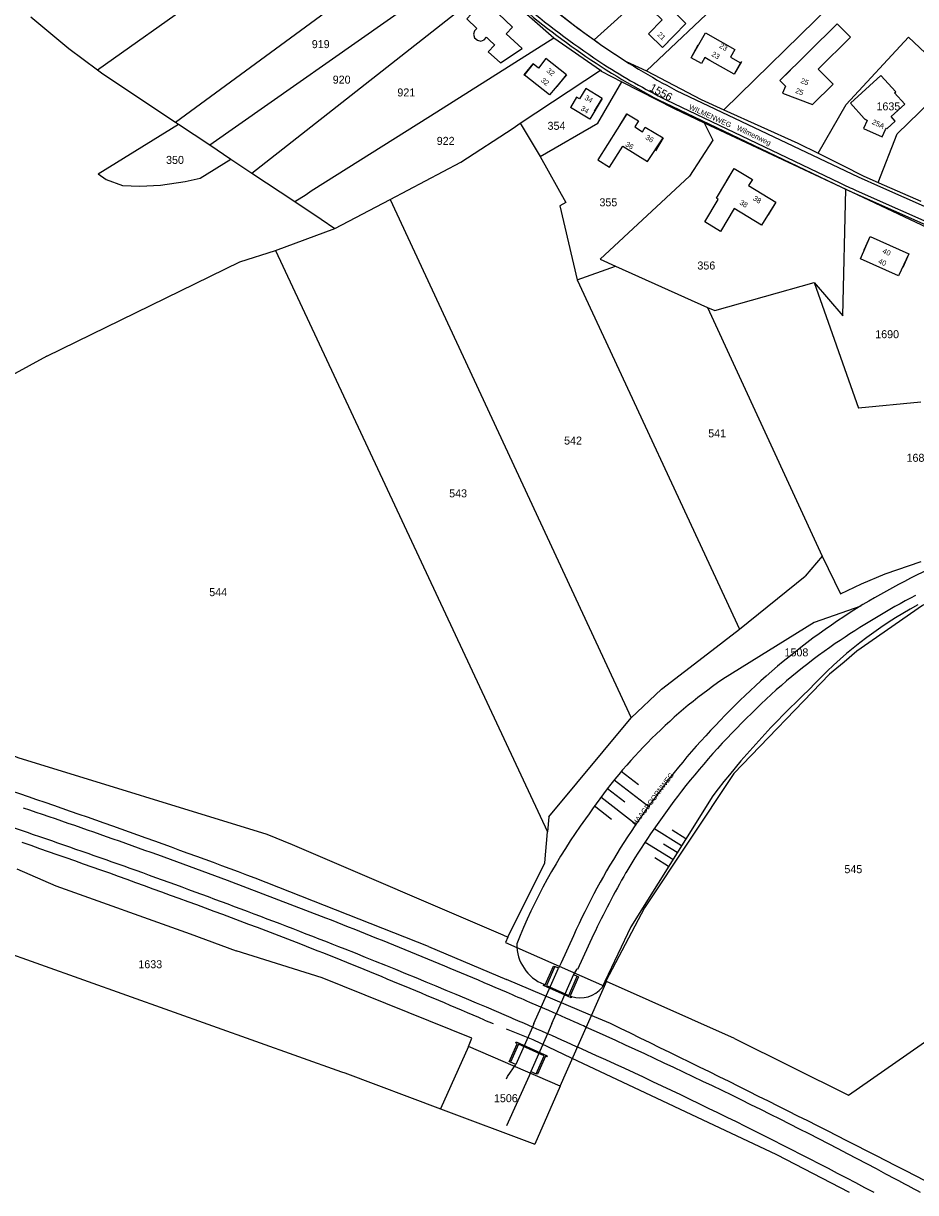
# Model space of a CAD drawing. Extents: x 191865 to 199936, y 328943 to 333393.
# Drawn here: x 193837.1 to 194138, y 328943 to 329337.5 of the extents above; entities that cross this region are included whole.
import ezdxf

# ---------------------------------------------------------------- set-up
doc = ezdxf.new("R2010")
doc.units = 0
for name, color, linetype in [('burgelijke gemeente grens', 7, 'Continuous'), ('hoofdgebouw', 7, 'Continuous'), ('huisnummer', 7, 'Continuous'), ('Level 14', 7, 'Continuous'), ('Level 2', 7, 'Continuous'), ('Level 30', 7, 'Continuous'), ('Level 38', 7, 'Continuous'), ('Level 39', 7, 'Continuous'), ('Level 40', 7, 'Continuous'), ('Level 8', 7, 'Continuous'), ('perceelgrens', 7, 'Continuous'), ('perceelnummer', 7, 'Continuous'), ('straatnaam', 7, 'Continuous')]:
    doc.layers.add(name, color=color, linetype=linetype)

msp = doc.modelspace()

# ---------------------------------------------------------------- linework, layer by layer
at = {"layer": 'burgelijke gemeente grens'}
for p, q in [((193774.19, 329044.42), (193944.38, 328983.78)), ((194020.26, 328983.74), (194033.02, 329012.65)), ((194033.02, 329012.65), (194033.72, 329014.24)), ((194076.89, 328995.03), (194033.72, 329014.24)), ((194076.89, 328995.03), (194115.35, 328975.83)), ((194018.14, 328978.94), (194020.26, 328983.74)), ((194018.14, 328978.94), (194009.51, 328959.38)), ((193977.73, 328971.27), (194009.51, 328959.38))]:
    msp.add_line(p, q, dxfattribs=at)
for points in [[(194115.35, 328975.83), (194192.54, 329029.77), (194199.81, 329034.3)], [(193944.38, 328983.78), (193945.42, 328983.42), (193977.73, 328971.27)]]:
    msp.add_lwpolyline(points, dxfattribs=at)
at = {"layer": 'hoofdgebouw'}
for p, q in [((194049.87, 329348.02), (194060.51, 329337.47)), ((194060.51, 329337.47), (194052.61, 329329.4)), ((194078.89, 329324.24), (194076.75, 329320.31)), ((194122.68, 329265.61), (194135.69, 329259.74))]:
    msp.add_line(p, q, dxfattribs=at)
for points in [[(194052.61, 329329.4), (194047.93, 329334.01), (194052.51, 329338.65), (194046.48, 329344.56), (194049.87, 329348.02)], [(193986.6, 329339.09), (193989.94, 329335.77), (193989.17, 329335.01), (193988.86, 329333.84), (193989.26, 329332.68), (193990.19, 329331.84), (193991.33, 329331.55), (193992.45, 329332), (193993.22, 329332.83), (193994.09, 329332.05), (193996.05, 329330.1), (193995.98, 329330.16), (193993.86, 329327.85), (193997.95, 329324.23), (194005.28, 329329.04), (193999.87, 329333.93), (194002.06, 329336.25), (193992.47, 329345.31), (193986.6, 329339.09)], [(194115.98, 329332.84), (194111.5, 329337.37), (194092.23, 329318.19)], [(194062.22, 329325.93), (194067.08, 329334.34), (194076.98, 329328.73), (194075.53, 329326.11), (194078.89, 329324.24)], [(194110.11, 329316.97), (194105.11, 329322.01), (194115.98, 329332.84)], [(194020.18, 329320.1), (194014.5, 329313.41), (194005.93, 329320.11), (194008.99, 329323.85)], [(194020.18, 329320.1), (194013.31, 329325.62), (194010.75, 329322.44), (194008.99, 329323.85)], [(194076.75, 329320.31), (194068.56, 329325), (194066.91, 329325.95), (194065.73, 329323.94), (194062.22, 329325.93)], [(194134.33, 329310.27), (194130.87, 329314.08), (194131.28, 329314.45), (194126.29, 329319.92), (194115.99, 329310.53), (194120.62, 329305.46), (194120.95, 329305.09), (194121.07, 329305.19), (194121.61, 329304.69), (194120.42, 329302.08), (194126.64, 329299.26), (194127.78, 329301.74), (194128.18, 329302.13), (194128.32, 329302.03), (194131.1, 329304.51), (194129.67, 329306.11), (194134.33, 329310.27)], [(194032.3, 329312.17), (194026.78, 329315.51), (194024.66, 329312.02), (194023.64, 329312.64), (194021.53, 329309.17)], [(194092.23, 329318.19), (194094.12, 329316.32), (194093.13, 329313.97), (194103.23, 329310.13), (194110.11, 329316.97)], [(194032.3, 329312.17), (194028.15, 329305.22), (194021.53, 329309.17)], [(194040.61, 329306.97), (194030.76, 329291.49), (194034.75, 329289.03), (194039.18, 329296.05), (194047.6, 329290.86), (194052.79, 329298.84)], [(194040.61, 329306.97), (194044.52, 329304.62), (194043.27, 329302.54), (194045.85, 329300.96), (194046.76, 329302.47), (194052.79, 329298.84)], [(194090.82, 329277.18), (194086.01, 329269.36), (194076.81, 329275.01), (194072.17, 329267.25), (194066.89, 329270.54), (194071.39, 329278.1), (194070.81, 329278.48), (194076.74, 329288.58)], [(194076.74, 329288.58), (194082.98, 329284.83), (194081.65, 329282.77), (194090.82, 329277.18)], [(194135.69, 329259.74), (194132.2, 329252.28), (194119.36, 329258.1), (194122.68, 329265.61)]]:
    msp.add_lwpolyline(points, dxfattribs=at)
at = {"layer": 'Level 14'}
for points in [[(194021.5, 329009.33), (194021.94, 329009.12), (194021.77, 329008.74), (194012.42, 329012.9), (194012.58, 329013.3), (194013.05, 329013.09), (194015.84, 329019.4), (194016.35, 329019.23), (194013.48, 329012.91), (194021.06, 329009.52), (194023.87, 329016.01), (194024.3, 329015.81), (194021.5, 329009.33)], [(194012.65, 328989.19), (194004.01, 328993.05), (194001.33, 328986.97), (194000.85, 328987.15), (194003.55, 328993.24), (194003.12, 328993.49), (194003.27, 328993.84), (194013.72, 328989.18), (194013.54, 328988.82), (194013.11, 328988.99), (194010.4, 328982.91), (194009.99, 328983.03), (194012.65, 328989.19)]]:
    msp.add_lwpolyline(points, dxfattribs=at)
at = {"layer": 'Level 2'}
for points in [[(194056.12, 329332.96), (194052.61, 329329.4), (194047.93, 329334.01), (194052.51, 329338.65), (194046.48, 329344.56), (194049.87, 329348.02)], [(194079.23, 329324.65), (194076.75, 329320.31), (194068.56, 329325), (194066.91, 329325.95), (194065.73, 329323.94), (194062.22, 329325.93), (194064.69, 329330.28)], [(194017.05, 329316.2), (194020.18, 329320.1), (194013.31, 329325.62), (194010.75, 329322.44), (194008.99, 329323.85), (194005.86, 329319.95)], [(194095.75, 329321.74), (194092.23, 329318.19), (194094.12, 329316.32), (194093.13, 329313.97), (194103.23, 329310.13), (194110.11, 329316.97)], [(194029.71, 329307.89), (194032.3, 329312.17), (194026.78, 329315.51), (194024.66, 329312.02), (194023.64, 329312.64), (194021.53, 329309.17)], [(194038.04, 329302.68), (194040.61, 329306.97), (194044.52, 329304.62), (194043.27, 329302.54), (194045.85, 329300.96), (194046.76, 329302.47), (194052.79, 329298.84), (194050.21, 329294.55)], [(194074.17, 329284.3), (194076.74, 329288.58), (194082.98, 329284.83), (194081.65, 329282.77), (194090.82, 329277.18), (194088.22, 329272.91)], [(194120.62, 329261.05), (194122.68, 329265.61), (194135.69, 329259.74), (194133.63, 329255.18)]]:
    msp.add_lwpolyline(points, dxfattribs=at)
at = {"layer": 'Level 30'}
for p, q in [((193973.66, 329026.02), (193915.27, 329049.06)), ((193973.66, 329026.02), (194000, 329014.86)), ((194028.27, 329002.89), (194000, 329014.86)), ((194033.18, 329014.18), (194032.24, 329012.22)), ((193992.57, 329001.21), (193995.53, 329000)), ((194035.09, 329000), (194028.27, 329002.89)), ((194008.94, 328994.54), (194000, 328998.18)), ((194021.96, 328988.39), (194008.94, 328994.54))]:
    msp.add_line(p, q, dxfattribs=at)
for points in [[(194119.47, 329140.88), (194103.8, 329135.4), (194072.9, 329116.18)], [(194069.55, 329076.88), (194041.98, 329032.61), (194033.18, 329014.18)], [(194115.63, 328942.98), (194091.14, 328955.72), (194021.96, 328988.39)]]:
    msp.add_lwpolyline(points, dxfattribs=at)
for centre, radius, start, end in [((194206.17, 329017.21), 141.26, 118.5229, 137.4726), ((194173.66, 328971.03), 176.69, 124.767, 146.2997), ((194301.64, 328898.77), 292.56, 133.0119, 142.4973), ((192959.58, 326506.08), 2716.63, 69.40309, 71.43519), ((194179.67, 328957.49), 189.38, 143.8996, 158.502), ((192890.18, 326321.34), 2898.63, 68.96552, 70.94101), ((193128, 326996.9), 2182.83, 66.66665, 68.42707), ((194017.86, 329026.69), 14.39, 179.2036, 248.5009), ((194024.82, 329018.22), 9.54, 252.4258, 321.0584), ((192123.29, 325044.84), 4392.97, 62.65459, 64.20235)]:
    msp.add_arc(centre, radius, start, end, dxfattribs=at)
at = {"layer": 'Level 38'}
for p, q in [((194036.36, 329082.31), (194048.04, 329073.24)), ((194038.62, 329085.23), (194044.46, 329080.7)), ((194034.09, 329079.39), (194039.93, 329074.86)), ((194031.82, 329076.47), (194043.5, 329067.41)), ((194029.56, 329073.55), (194035.4, 329069.02)), ((194059.05, 329060.03), (194049.7, 329065.85)), ((194060.51, 329062.36), (194055.83, 329065.28)), ((194056.14, 329055.35), (194046.79, 329061.17)), ((194057.6, 329057.69), (194052.92, 329060.6)), ((194054.68, 329053.01), (194050.01, 329055.92))]:
    msp.add_line(p, q, dxfattribs=at)
at = {"layer": 'Level 8'}
for p, q in [((194053.81, 329311.72), (194112.43, 329283.66)), ((194117.92, 329281.13), (194205.69, 329242.19)), ((193939.05, 329035.61), (193905.96, 329048.27)), ((194022.6, 329029.67), (194018.4, 329020.5)), ((194011.71, 329005.52), (194017.57, 329018.68)), ((194022.64, 329016.56), (194016.79, 329003.29)), ((194012.87, 329005.02), (194007.87, 329007.16)), ((194009.26, 329000), (194011.71, 329005.52)), ((194015.34, 329000), (194016.79, 329003.29)), ((194008.75, 328998.84), (194006.08, 329000)), ((194009.26, 329000), (194008.74, 328998.83)), ((194015.34, 329000), (194013.84, 328996.59)), ((194010.21, 328998.18), (194008.75, 328998.84))]:
    msp.add_line(p, q, dxfattribs=at)
for points in [[(194057.26, 329314.89), (194118.59, 329285.76), (194126.15, 329282.3), (194208.88, 329245.73), (194236.11, 329233.93)], [(194053.36, 329310.65), (194115.54, 329281), (194206.28, 329240.68)], [(194029.33, 329030.04), (194023.91, 329018.24), (194023.7, 329018.34), (194023.65, 329018.26)], [(194018.4, 329020.5), (194017.57, 329018.68), (194016.35, 329019.23)], [(194023.65, 329018.26), (194022.64, 329016.56), (194023.87, 329016.01)], [(194008.74, 328998.83), (194003.12, 328986.18), (194001.33, 328986.97)], [(194013.84, 328996.59), (194008.2, 328983.8), (194009.99, 328983.03)], [(194000, 328981.41), (194000.32, 328982.13), (194003.12, 328986.18)], [(194008.2, 328983.8), (194007.6, 328982.37), (194000, 328965.56)]]:
    msp.add_lwpolyline(points, dxfattribs=at)
for centre, radius, start, end in [((194192.49, 329566.49), 291.75, 228.717, 234.9869), ((194227.97, 329609.19), 340.93, 229.9164, 234.952), ((194205.62, 329582.94), 311.64, 230.2789, 236.3211), ((194154.07, 329511.28), 224.49, 234.9343, 243.3459), ((194167.29, 329524.73), 236.94, 235.2376, 242.3315), ((194168.39, 329538.61), 254.18, 237.7653, 243.2073), ((194201.48, 329469.92), 206.45, 244.4479, 246.1262), ((194254.51, 328918.17), 260.5, 112.963, 121.0349), ((194242.5, 328941.74), 234.12, 121.4892, 131.4432), ((194257.98, 328913.85), 259.98, 117.4933, 124.4573), ((194219.93, 328968.64), 193.27, 124.3458, 135.2593), ((194282.3, 328899.96), 291.79, 131.8711, 139.3691), ((194254.3, 328926.37), 247.5, 133.9105, 142.6204), ((194285.92, 328901.55), 293.53, 140.0665, 147.066), ((192803.6, 326041.92), 3194.78, 70.40269, 71.64115), ((194281.47, 328906.59), 281.1, 142.7789, 149.1019), ((193073.25, 326813.15), 2385.2, 69.56689, 71.32296), ((194240.1, 328932.71), 238.13, 147.3628, 155.971), ((193081.69, 326837.95), 2351.58, 68.44577, 70.28059), ((194327.43, 328887.51), 330.41, 150.3549, 154.4472), ((193225.36, 327211.67), 1958.6, 66.70235, 68.63016), ((193092.71, 326884.91), 2303.88, 66.80817, 68.2715), ((193184.31, 327117.38), 2061.44, 66.45246, 66.69097), ((193321.63, 327429.4), 1720.58, 65.89958, 66.31245), ((193255.22, 327262.12), 1893.15, 66.63307, 66.83327), ((193282.53, 327341.65), 1816.65, 65.82295, 65.90417), ((193348.37, 327489.17), 1647.77, 65.80766, 66.31809), ((194055.95, 329063.59), 71.01, 245.5464, 245.957), ((193319.18, 327423.89), 1726.61, 63.88527, 65.79768), ((194044.25, 329037.43), 49.69, 245.4777, 245.9686), ((193349.94, 327492.63), 1643.97, 61.91184, 65.79328), ((193335.51, 327461.6), 1685.56, 61.83196, 63.81972), ((193346.88, 327489.67), 1655.45, 61.38921, 61.71989)]:
    msp.add_arc(centre, radius, start, end, dxfattribs=at)
at = {"layer": 'perceelgrens'}
for p, q in [((193888.39, 329304.17), (193976.44, 329368.82)), ((194029.6, 329331.95), (194069.37, 329368.09)), ((193862.08, 329321.88), (193911.16, 329356.85)), ((194047.17, 329321.46), (194081.73, 329354.13)), ((193995.26, 329350.8), (194015.96, 329332.68)), ((194073.32, 329308.32), (194109.39, 329343.6)), ((194015.96, 329332.68), (194031.67, 329321.72)), ((194029.6, 329331.95), (194032.19, 329330.08)), ((194114.5, 329310.18), (194135.61, 329332.81)), ((194135.61, 329332.81), (194150.63, 329318.6)), ((194004.61, 329303.81), (194031.67, 329321.72)), ((194105.05, 329293.72), (194114.5, 329310.18)), ((193862.33, 329286.7), (193889.39, 329303.51)), ((193888.39, 329304.17), (193889.39, 329303.51)), ((193888.39, 329304.17), (193889.39, 329303.51)), ((193889.39, 329303.51), (193899.93, 329296.47)), ((193889.39, 329303.51), (193899.93, 329296.47)), ((194004.61, 329303.81), (194011.39, 329292.57)), ((194004.61, 329303.81), (194011.39, 329292.57)), ((194066.68, 329303.99), (194114.38, 329281.59)), ((193899.93, 329296.47), (193907.05, 329291.72)), ((193899.93, 329296.47), (193907.05, 329291.72)), ((193907.05, 329291.72), (193914.15, 329286.98)), ((193907.05, 329291.72), (193914.15, 329286.98)), ((193914.15, 329286.98), (193928.57, 329277.36)), ((193914.15, 329286.98), (193928.57, 329277.36)), ((194125.38, 329283.76), (194125.61, 329283.66)), ((194125.61, 329283.66), (194139.74, 329277.48)), ((194113.41, 329238.79), (194114.38, 329281.59)), ((193942.12, 329268.29), (193960.75, 329278.09)), ((193942.12, 329268.29), (193960.75, 329278.09)), ((193960.75, 329278.09), (194042.08, 329103.22)), ((193922.12, 329260.82), (193942.12, 329268.29)), ((193922.12, 329260.82), (194013.79, 329064.68)), ((194023.78, 329250.96), (194036.75, 329255.61)), ((194023.78, 329250.96), (194036.75, 329255.61)), ((194036.75, 329255.61), (194067.83, 329241.65)), ((194036.75, 329255.61), (194067.83, 329241.65)), ((194023.78, 329250.96), (194078.52, 329133.06)), ((194103.79, 329250.1), (194113.41, 329238.79)), ((194103.79, 329250.1), (194118.72, 329207.63)), ((194067.83, 329241.65), (194106.45, 329157.78)), ((194067.83, 329241.65), (194106.45, 329157.78)), ((193844.96, 329225.21), (193808.21, 329205.13)), ((194139.7, 329209.74), (194118.72, 329207.63)), ((194106.45, 329157.78), (194100.74, 329151.01)), ((194078.52, 329133.06), (194100.74, 329151.01)), ((194052.32, 329112.85), (194042.08, 329103.22)), ((194014.22, 329069.79), (194042.08, 329103.22)), ((194014.22, 329069.79), (194013.79, 329064.68)), ((193834.81, 329052.2), (193848.03, 329046.52)), ((193848.03, 329046.52), (193893.32, 329030.31)), ((193893.32, 329030.31), (193908.83, 329024.55)), ((194000.49, 329029.17), (193999.62, 329027.42)), ((193999.62, 329027.42), (194033.02, 329012.65)), ((193937.87, 329015.46), (193908.83, 329024.55)), ((193988.33, 328995.14), (193937.87, 329015.46)), ((193987.19, 328992.34), (193988.33, 328995.14)), ((193987.19, 328992.34), (193977.73, 328971.27)), ((194018.14, 328978.94), (193987.19, 328992.34))]:
    msp.add_line(p, q, dxfattribs=at)
for points in [[(193899.93, 329296.47), (193969.5, 329345.45), (193984.64, 329361.02)], [(193914.15, 329286.98), (193978.01, 329337.15), (193984.25, 329342.05), (193990.61, 329347.04), (193995.26, 329350.8)], [(194012.1, 329345.36), (194016.18, 329342.03), (194024.1, 329335.94), (194029.6, 329331.95)], [(193839.55, 329339.72), (193852.4, 329329.01), (193862.08, 329321.88)], [(193839.55, 329339.72), (193852.4, 329329.01), (193862.08, 329321.88)], [(193928.57, 329277.36), (193932.44, 329279.77), (193934.15, 329280.98), (193974.38, 329306.26), (194015.96, 329332.68)], [(194032.19, 329330.08), (194040.33, 329324.67), (194047.17, 329321.46)], [(193862.08, 329321.88), (193863.9, 329320.53), (193888.39, 329304.17)], [(193862.08, 329321.88), (193863.9, 329320.53), (193888.39, 329304.17)], [(194031.67, 329321.72), (194031.92, 329321.36), (194038.9, 329317.82)], [(194047.17, 329321.46), (194065.6, 329311.86), (194073.32, 329308.32)], [(194125.38, 329283.76), (194131.72, 329300.21), (194150.63, 329318.6)], [(194011.39, 329292.57), (194030.85, 329303.87), (194038.9, 329317.82)], [(194038.9, 329317.82), (194056.55, 329308.76), (194066.68, 329303.99)], [(194073.32, 329308.32), (194098.23, 329297.1), (194105.05, 329293.72)], [(193960.75, 329278.09), (193984.6, 329290.65), (194002.19, 329302.2), (194004.61, 329303.81)], [(193960.75, 329278.09), (193984.6, 329290.65), (194002.19, 329302.2), (194004.61, 329303.81)], [(194066.68, 329303.99), (194069.54, 329298.15), (194061.72, 329285.97), (194031.6, 329257.91), (194036.75, 329255.61)], [(193862.33, 329286.7), (193865.03, 329284.85), (193870.46, 329282.76), (193876.32, 329282.59), (193883.35, 329282.91), (193891.63, 329284.14), (193896.74, 329285.32), (193907.05, 329291.72)], [(194011.39, 329292.57), (194019.98, 329277.03), (194017.96, 329275.9), (194023.78, 329250.96)], [(194011.39, 329292.57), (194019.98, 329277.03), (194017.96, 329275.9), (194023.78, 329250.96)], [(194105.05, 329293.72), (194113.25, 329289.66), (194120.52, 329285.93), (194125.38, 329283.76)], [(194114.38, 329281.59), (194132.12, 329273.2), (194143.83, 329267.78), (194149.96, 329265.05)], [(193928.57, 329277.36), (193937.53, 329271.39), (193942.12, 329268.29)], [(193928.57, 329277.36), (193937.53, 329271.39), (193942.12, 329268.29)], [(193844.96, 329225.21), (193910.05, 329257.01), (193922.12, 329260.82)], [(194067.83, 329241.65), (194070.23, 329240.57), (194103.79, 329250.1)], [(194106.45, 329157.78), (194112.64, 329145), (194119.75, 329148.43), (194127.71, 329151.73), (194139.87, 329155.92)], [(194106.45, 329157.78), (194112.64, 329145), (194119.75, 329148.43), (194127.71, 329151.73), (194139.87, 329155.92)], [(194143.57, 329142.78), (194140.31, 329141.08), (194118.2, 329125.71), (194113.87, 329121.92), (194108.89, 329117.93), (194076.66, 329084.44), (194046.58, 329039.03), (194033.54, 329014.37), (194033.74, 329014.28), (194033.72, 329014.24)], [(193705.25, 329138.7), (193742.75, 329127.03), (193755.69, 329122.04), (193835.15, 329089.79), (193919.13, 329063.97), (193927.73, 329060.49), (193998.77, 329029.94), (194000.49, 329029.17)], [(194052.32, 329112.85), (194067.79, 329124.82), (194078.52, 329133.06)], [(194000.49, 329029.17), (194012.92, 329054.3), (194013.79, 329064.68)]]:
    msp.add_lwpolyline(points, dxfattribs=at)

# ---------------------------------------------------------------- texts
at = {"layer": 'huisnummer'}
for s, rotation, p in [('21', 315.446, (194050.7, 329333.52)), ('23', 330.2267, (194068.95, 329326.62)), ('32', 321.2596, (194013.3, 329321.27)), ('25', 339.1889, (194097.24, 329314.12)), ('34', 328.7905, (194026.14, 329311.92)), ('25A', 335.6651, (194123.07, 329303.62)), ('36', 328.9674, (194046.67, 329298.56)), ('38', 328.633, (194082.96, 329277.99)), ('40', 335.7174, (194126.64, 329260.09))]:
    msp.add_text(s, height=1.75, rotation=rotation, dxfattribs=at).set_placement(p)
at = {"layer": 'Level 39'}
for s, rotation, p in [('23', 330.5496, (194071.57, 329329.42)), ('32', 321.2465, (194011.38, 329318.02)), ('25', 339.1661, (194099.01, 329317.48)), ('34', 328.7917, (194024.82, 329308.35)), ('36', 328.6054, (194039.88, 329296.25)), ('38', 328.6611, (194078.4, 329276.59)), ('40', 335.7109, (194125.17, 329256.66))]:
    msp.add_text(s, height=1.75, rotation=rotation, dxfattribs=at).set_placement(p)
at = {"layer": 'Level 40'}
msp.add_text('Wilmenweg', height=1.75, rotation=334.6056, dxfattribs=at).set_placement((194077.43, 329301.62))
at = {"layer": 'perceelnummer'}
for s, p in [('919', (193934.33, 329329.15)), ('920', (193941.39, 329317.17)), ('921', (193963.19, 329312.85)), ('1635', (194124.77, 329308.15)), ('354', (194013.84, 329301.59)), ('922', (193976.47, 329296.51)), ('355', (194031.34, 329275.78)), ('356', (194064.38, 329254.45)), ('1690', (194124.35, 329231.28)), ('1688', (194134.91, 329189.57))]:
    msp.add_text(s, height=2.7, dxfattribs=at).set_placement(p)
for s, rotation, p in [('1556', 331.4124, (194047.97, 329315)), ('350', 0, (193885.19, 329290.08)), ('541', 0, (194068.02, 329197.82)), ('542', 0, (194019.42, 329195.39)), ('543', 0, (193980.66, 329177.57)), ('544', 0, (193899.75, 329144.24)), ('1508', 0, (194093.76, 329123.92)), ('545', 0, (194113.96, 329050.77)), ('1633', 0, (193875.84, 329018.69)), ('1506', 0, (193995.76, 328973.49))]:
    msp.add_text(s, height=2.7, rotation=rotation, dxfattribs=at).set_placement(p)
at = {"layer": 'straatnaam'}
for s, rotation, p in [('WILMENWEG', 335.409, (194061.33, 329308.67)), ('HAAGDOORNWEG', 53.2219, (194043.63, 329066.59))]:
    msp.add_text(s, height=1.75, rotation=rotation, dxfattribs=at).set_placement(p)

doc.saveas('drawing.dxf')
